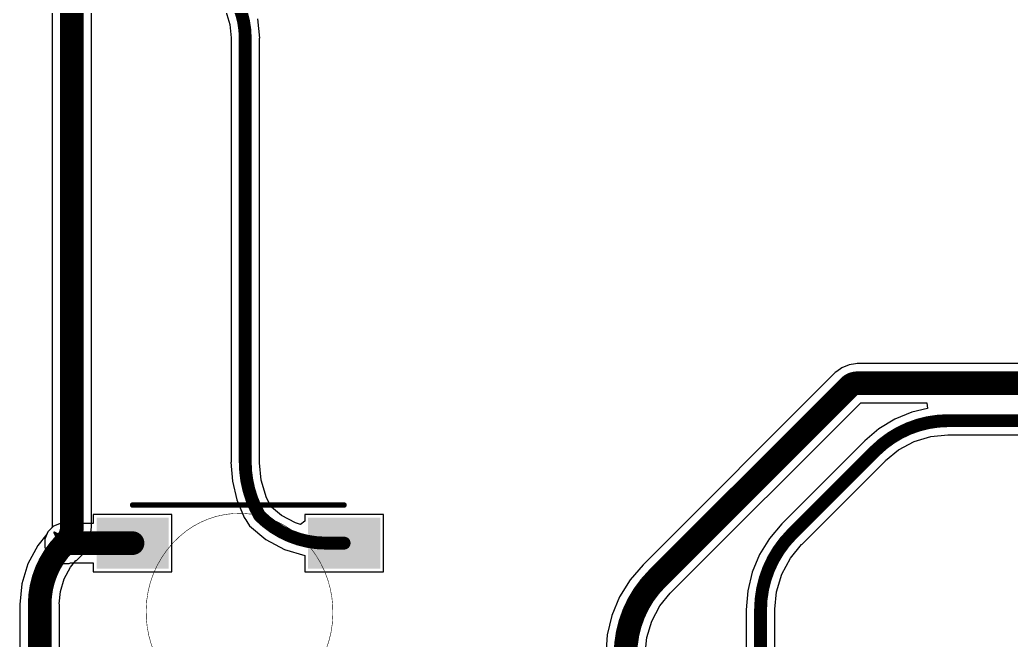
# Model space of a CAD drawing. Header units: inches. Extents: x -11 to 1110, y -7 to 455.
# Drawn here: x 360.46 to 383.89, y 203.43 to 218.09 of the extents above; entities that cross this region are included whole.
import ezdxf

# ---------------------------------------------------------------- set-up
doc = ezdxf.new("R2010")
doc.units = ezdxf.units.IN
for name, color, linetype in [('Bottom Layer', 5, 'Continuous'), ('Drill Drawing', 1, 'Continuous'), ('Mechanical 7', 56, 'Continuous'), ('Top Layer', 1, 'Continuous'), ('Top Overlay', 2, 'Continuous'), ('Top Paste', 8, 'Continuous'), ('Top Solder', 216, 'Continuous'), ('Via Holes', 16, 'Continuous')]:
    doc.layers.add(name, color=color, linetype=linetype)

msp = doc.modelspace()

# ---------------------------------------------------------------- hatches: boundary and pattern name
at = {"layer": 'Bottom Layer'}
h = msp.add_hatch(color=5, dxfattribs=at)
edge = h.paths.add_edge_path()
edge.add_arc((361.53, 205.718), 0.3, 0, 360)
at = {"layer": 'Top Layer'}
for points in [[(362.375, 206.221), (363.875, 206.221), (363.875, 205.221), (362.375, 205.221)], [(368.875, 205.221), (367.375, 205.221), (367.375, 206.221), (368.875, 206.221)]]:
    msp.add_hatch(color=1, dxfattribs=at).paths.add_polyline_path(points)
h = msp.add_hatch(color=1, dxfattribs=at)
edge = h.paths.add_edge_path()
edge.add_arc((361.53, 205.718), 0.3, 0, 360)
at = {"layer": 'Top Paste'}
for points in [[(362.375, 206.221), (363.875, 206.221), (363.875, 205.221), (362.375, 205.221)], [(368.875, 205.221), (367.375, 205.221), (367.375, 206.221), (368.875, 206.221)]]:
    msp.add_hatch(color=8, dxfattribs=at).paths.add_polyline_path(points)
at = {"layer": 'Top Solder'}
for points in [[(362.274, 206.323), (363.977, 206.323), (363.977, 205.12), (362.274, 205.12)], [(368.977, 205.12), (367.274, 205.12), (367.274, 206.323), (368.977, 206.323)]]:
    msp.add_hatch(color=216, dxfattribs=at).paths.add_polyline_path(points)
at = {"layer": 'Via Holes'}
h = msp.add_hatch(color=7, dxfattribs=at)
edge = h.paths.add_edge_path()
edge.add_arc((361.53, 205.718), 0.15, 0, 360)

# ---------------------------------------------------------------- linework, layer by layer
at = {"layer": 'Bottom Layer'}
for p, q in [((361.227, 222.662), (361.227, 206.112)), ((362.159, 206.112), (362.159, 222.662)), ((380.06, 209.94), (379.884, 209.867)), ((380.209, 209.96), (380.06, 209.94)), ((380.249, 209.968), (380.209, 209.96)), ((389.637, 209.968), (380.249, 209.968)), ((379.731, 209.753), (375.188, 205.21)), ((379.765, 209.775), (379.731, 209.753)), ((379.884, 209.867), (379.765, 209.775)), ((375.847, 204.551), (380.332, 209.035)), ((380.332, 209.035), (381.897, 209.035)), ((381.897, 209.035), (381.912, 208.908)), ((381.541, 208.819), (381.136, 208.652)), ((381.912, 208.908), (381.541, 208.819)), ((381.136, 208.652), (380.763, 208.423)), ((380.763, 208.423), (380.43, 208.139)), ((381.99, 208.243), (382.389, 208.283)), ((382.389, 208.283), (382.403, 208.28)), ((382.403, 208.28), (392.823, 208.28)), ((380.432, 208.137), (378.471, 206.176)), ((380.43, 208.139), (380.432, 208.137)), ((381.226, 207.927), (381.592, 208.123)), ((381.592, 208.123), (381.99, 208.243)), ((380.915, 207.672), (381.226, 207.927)), ((378.947, 205.7), (380.908, 207.661)), ((380.908, 207.661), (380.915, 207.672)), ((378.469, 206.178), (378.176, 205.834)), ((378.471, 206.176), (378.469, 206.178)), ((361.101, 205.932), (360.885, 205.669)), ((361.125, 205.988), (361.101, 205.932)), ((361.217, 206.081), (361.125, 205.988)), ((361.228, 206.106), (361.217, 206.081)), ((361.227, 206.112), (361.228, 206.106)), ((362.124, 205.847), (362.158, 206.109)), ((362.158, 206.109), (362.159, 206.112)), ((362.022, 205.6), (362.124, 205.847)), ((378.176, 205.834), (377.94, 205.449)), ((378.669, 205.369), (378.934, 205.692)), ((378.934, 205.692), (378.947, 205.7)), ((360.885, 205.669), (360.653, 205.234)), ((361.8, 205.313), (361.935, 205.447)), ((361.935, 205.447), (361.97, 205.533)), ((361.97, 205.533), (362.022, 205.6)), ((377.94, 205.449), (377.767, 205.032)), ((360.653, 205.234), (360.51, 204.763)), ((361.66, 205.151), (361.788, 205.308)), ((361.788, 205.308), (361.8, 205.313)), ((375.188, 205.21), (374.881, 204.852)), ((375.188, 205.21), (375.188, 205.21)), ((378.465, 204.987), (378.669, 205.369)), ((361.513, 204.878), (361.66, 205.151)), ((377.767, 205.032), (377.661, 204.593)), ((378.34, 204.573), (378.465, 204.987)), ((360.51, 204.763), (360.461, 204.272)), ((361.423, 204.581), (361.513, 204.878)), ((374.881, 204.852), (374.635, 204.449)), ((361.394, 204.285), (361.423, 204.581)), ((375.584, 204.24), (375.829, 204.539)), ((375.829, 204.539), (375.847, 204.551)), ((377.661, 204.593), (377.626, 204.142)), ((378.299, 204.157), (378.34, 204.573)), ((360.461, 204.272), (360.465, 204.272)), ((360.465, 204.272), (360.465, 188.797)), ((361.397, 204.272), (361.394, 204.285)), ((361.397, 189.14), (361.397, 204.272)), ((374.635, 204.449), (374.454, 204.014)), ((375.392, 203.88), (375.584, 204.24)), ((377.626, 204.142), (377.628, 204.142)), ((377.628, 204.142), (377.628, 196.914)), ((378.302, 204.142), (378.299, 204.157)), ((378.302, 196.914), (378.302, 204.142)), ((374.454, 204.014), (374.344, 203.555)), ((375.274, 203.49), (375.392, 203.88)), ((374.344, 203.555), (374.307, 203.084)), ((375.236, 203.106), (375.274, 203.49))]:
    msp.add_line(p, q, dxfattribs=at)
for points in [[(361.693, 206.112, 0.559, 0.559, 0), (361.693, 222.786, 0.559, 0.559, 0)], [(375.518, 204.881, 0.559, 0.559, 0), (380.06, 209.423, 0.559, 0.559, 0)], [(380.06, 209.423, 0.559, 0.559, -0.198912), (380.249, 209.501, 0.559, 0.559, 0)], [(380.249, 209.501, 0.559, 0.559, 0), (389.76, 209.501, 0.559, 0.559, 0)], [(380.67, 207.899, 0.305, 0.305, -0.198912), (382.403, 208.617, 0.305, 0.305, 0)], [(382.403, 208.617, 0.305, 0.305, 0), (392.823, 208.617, 0.305, 0.305, 0)], [(378.709, 205.938, 0.305, 0.305, 0), (380.67, 207.899, 0.305, 0.305, 0)], [(361.693, 206.112, 0.559, 0.559, -0.198912), (361.53, 205.718, 0.559, 0.559, 0)], [(360.931, 204.272, 0.559, 0.559, -0.198912), (361.53, 205.718, 0.559, 0.559, 0)], [(377.965, 204.142, 0.305, 0.305, -0.198912), (378.709, 205.938, 0.305, 0.305, 0)], [(374.774, 203.084, 0.559, 0.559, -0.198912), (375.518, 204.881, 0.559, 0.559, 0)], [(360.931, 188.673, 0.559, 0.559, 0), (360.931, 204.272, 0.559, 0.559, 0)], [(377.965, 196.575, 0.305, 0.305, 0), (377.965, 204.142, 0.305, 0.305, 0)]]:
    msp.add_lwpolyline(points, format="xyseb", dxfattribs=at)
for points in [[(379.92, 209.423, 0.279, 0.279, 1), (380.2, 209.423, 0.279, 0.279, 1)], [(379.92, 209.423, 0.279, 0.279, 1), (380.2, 209.423, 0.279, 0.279, 1)], [(380.11, 209.501, 0.279, 0.279, 1), (380.389, 209.501, 0.279, 0.279, 1)], [(380.11, 209.501, 0.279, 0.279, 1), (380.389, 209.501, 0.279, 0.279, 1)], [(382.327, 208.617, 0.152, 0.152, 1), (382.479, 208.617, 0.152, 0.152, 1)], [(382.327, 208.617, 0.152, 0.152, 1), (382.479, 208.617, 0.152, 0.152, 1)], [(380.594, 207.899, 0.152, 0.152, 1), (380.746, 207.899, 0.152, 0.152, 1)], [(380.594, 207.899, 0.152, 0.152, 1), (380.746, 207.899, 0.152, 0.152, 1)], [(361.553, 206.112, 0.279, 0.279, 1), (361.832, 206.112, 0.279, 0.279, 1)], [(361.553, 206.112, 0.279, 0.279, 1), (361.832, 206.112, 0.279, 0.279, 1)], [(361.39, 205.718, 0.279, 0.279, 1), (361.669, 205.718, 0.279, 0.279, 1)], [(361.39, 205.718, 0.279, 0.279, 1), (361.669, 205.718, 0.279, 0.279, 1)], [(378.633, 205.938, 0.152, 0.152, 1), (378.785, 205.938, 0.152, 0.152, 1)], [(378.633, 205.938, 0.152, 0.152, 1), (378.785, 205.938, 0.152, 0.152, 1)], [(375.378, 204.881, 0.279, 0.279, 1), (375.657, 204.881, 0.279, 0.279, 1)], [(375.378, 204.881, 0.279, 0.279, 1), (375.657, 204.881, 0.279, 0.279, 1)], [(360.791, 204.272, 0.279, 0.279, 1), (361.07, 204.272, 0.279, 0.279, 1)], [(360.791, 204.272, 0.279, 0.279, 1), (361.07, 204.272, 0.279, 0.279, 1)], [(377.889, 204.142, 0.152, 0.152, 1), (378.041, 204.142, 0.152, 0.152, 1)], [(377.889, 204.142, 0.152, 0.152, 1), (378.041, 204.142, 0.152, 0.152, 1)]]:
    msp.add_lwpolyline(points, format="xyseb", close=True, dxfattribs=at)
at = {"layer": 'Drill Drawing'}
for points in [[(361.276, 205.972, 0.0508, 0.0508, 0), (361.53, 205.845, 0.0508, 0.0508, 0)], [(361.276, 205.972, 0.0508, 0.0508, 0), (361.403, 205.718, 0.0508, 0.0508, 0)], [(361.53, 205.845, 0.0508, 0.0508, 0), (361.784, 205.972, 0.0508, 0.0508, 0)], [(361.657, 205.718, 0.0508, 0.0508, 0), (361.784, 205.972, 0.0508, 0.0508, 0)], [(361.276, 205.464, 0.0508, 0.0508, 0), (361.403, 205.718, 0.0508, 0.0508, 0)], [(361.657, 205.718, 0.0508, 0.0508, 0), (361.784, 205.464, 0.0508, 0.0508, 0)], [(361.276, 205.464, 0.0508, 0.0508, 0), (361.53, 205.591, 0.0508, 0.0508, 0)], [(361.53, 205.591, 0.0508, 0.0508, 0), (361.784, 205.464, 0.0508, 0.0508, 0)]]:
    msp.add_lwpolyline(points, format="xyseb", dxfattribs=at)
for points in [[(361.263, 205.972, 0.0254, 0.0254, 1), (361.288, 205.972, 0.0254, 0.0254, 1)], [(361.263, 205.972, 0.0254, 0.0254, 1), (361.288, 205.972, 0.0254, 0.0254, 1)], [(361.771, 205.972, 0.0254, 0.0254, 1), (361.796, 205.972, 0.0254, 0.0254, 1)], [(361.771, 205.972, 0.0254, 0.0254, 1), (361.796, 205.972, 0.0254, 0.0254, 1)], [(361.39, 205.718, 0.0254, 0.0254, 1), (361.415, 205.718, 0.0254, 0.0254, 1)], [(361.39, 205.718, 0.0254, 0.0254, 1), (361.415, 205.718, 0.0254, 0.0254, 1)], [(361.517, 205.845, 0.0254, 0.0254, 1), (361.542, 205.845, 0.0254, 0.0254, 1)], [(361.517, 205.845, 0.0254, 0.0254, 1), (361.542, 205.845, 0.0254, 0.0254, 1)], [(361.644, 205.718, 0.0254, 0.0254, 1), (361.669, 205.718, 0.0254, 0.0254, 1)], [(361.644, 205.718, 0.0254, 0.0254, 1), (361.669, 205.718, 0.0254, 0.0254, 1)], [(361.263, 205.464, 0.0254, 0.0254, 1), (361.288, 205.464, 0.0254, 0.0254, 1)], [(361.263, 205.464, 0.0254, 0.0254, 1), (361.288, 205.464, 0.0254, 0.0254, 1)], [(361.517, 205.591, 0.0254, 0.0254, 1), (361.542, 205.591, 0.0254, 0.0254, 1)], [(361.517, 205.591, 0.0254, 0.0254, 1), (361.542, 205.591, 0.0254, 0.0254, 1)], [(361.771, 205.464, 0.0254, 0.0254, 1), (361.796, 205.464, 0.0254, 0.0254, 1)], [(361.771, 205.464, 0.0254, 0.0254, 1), (361.796, 205.464, 0.0254, 0.0254, 1)]]:
    msp.add_lwpolyline(points, format="xyseb", close=True, dxfattribs=at)
at = {"layer": 'Mechanical 7'}
for points in [[(364.396, 206.01, 0.0127, 0.0127, -0.16749), (365.709, 206.426, 0.0127, 0.0127, 0)], [(365.709, 206.426, 0.0127, 0.0127, -0.246523), (367.466, 205.423, 0.0127, 0.0127, 0)], [(363.447, 204.152, 0.0127, 0.0127, -0.232134), (364.396, 206.01, 0.0127, 0.0127, 0)], [(367.466, 205.423, 0.0127, 0.0127, -0.152716), (367.858, 204.035, 0.0127, 0.0127, 0)], [(363.84, 202.764, 0.0127, 0.0127, -0.152846), (363.447, 204.152, 0.0127, 0.0127, 0)], [(367.858, 204.035, 0.0127, 0.0127, -0.269747), (366.652, 202.013, 0.0127, 0.0127, 0)]]:
    msp.add_lwpolyline(points, format="xyseb", dxfattribs=at)
for points in [[(365.706, 206.426, 0.00635, 0.00635, 1), (365.712, 206.426, 0.00635, 0.00635, 1)], [(365.706, 206.426, 0.00635, 0.00635, 1), (365.712, 206.426, 0.00635, 0.00635, 1)], [(364.393, 206.01, 0.00635, 0.00635, 1), (364.399, 206.01, 0.00635, 0.00635, 1)], [(364.393, 206.01, 0.00635, 0.00635, 1), (364.399, 206.01, 0.00635, 0.00635, 1)], [(367.462, 205.423, 0.00635, 0.00635, 1), (367.469, 205.423, 0.00635, 0.00635, 1)], [(367.462, 205.423, 0.00635, 0.00635, 1), (367.469, 205.423, 0.00635, 0.00635, 1)], [(363.444, 204.152, 0.00635, 0.00635, 1), (363.45, 204.152, 0.00635, 0.00635, 1)], [(363.444, 204.152, 0.00635, 0.00635, 1), (363.45, 204.152, 0.00635, 0.00635, 1)], [(367.855, 204.035, 0.00635, 0.00635, 1), (367.861, 204.035, 0.00635, 0.00635, 1)], [(367.855, 204.035, 0.00635, 0.00635, 1), (367.861, 204.035, 0.00635, 0.00635, 1)]]:
    msp.add_lwpolyline(points, format="xyseb", close=True, dxfattribs=at)
at = {"layer": 'Top Layer'}
for p, q in [((365.326, 218.296), (365.421, 217.983)), ((366.13, 217.657), (366.085, 218.115)), ((365.421, 217.983), (365.453, 217.663)), ((365.453, 217.663), (365.452, 217.657)), ((365.452, 217.657), (365.452, 207.637)), ((366.125, 207.637), (366.125, 217.657)), ((366.125, 217.657), (366.13, 217.657)), ((365.452, 207.637), (365.449, 207.637)), ((365.449, 207.637), (365.485, 207.187)), ((366.122, 207.622), (366.125, 207.637)), ((366.163, 207.206), (366.122, 207.622)), ((365.485, 207.187), (365.59, 206.747)), ((366.289, 206.792), (366.163, 207.206)), ((365.59, 206.747), (365.763, 206.33)), ((366.408, 206.569), (366.289, 206.792)), ((364.053, 206.399), (362.197, 206.399)), ((362.197, 206.399), (362.197, 206.187)), ((364.053, 205.043), (364.053, 206.399)), ((366.648, 206.372), (366.408, 206.569)), ((369.053, 206.399), (367.197, 206.399)), ((367.197, 206.399), (367.197, 206.237)), ((369.053, 205.043), (369.053, 206.399)), ((361.435, 206.196), (361.259, 206.123)), ((361.625, 206.196), (361.435, 206.196)), ((361.645, 206.187), (361.625, 206.196)), ((362.197, 206.187), (361.645, 206.187)), ((365.763, 206.33), (365.815, 206.245)), ((365.815, 206.245), (365.816, 206.241)), ((365.816, 206.241), (365.824, 206.229)), ((365.824, 206.229), (365.885, 206.128)), ((366.973, 206.198), (366.648, 206.372)), ((367.095, 206.161), (366.973, 206.198)), ((367.197, 206.237), (367.095, 206.161)), ((361.125, 205.988), (361.052, 205.813)), ((361.259, 206.123), (361.125, 205.988)), ((365.885, 206.128), (365.885, 206.128)), ((365.885, 206.128), (366.272, 205.81)), ((361.052, 205.813), (361.052, 205.623)), ((366.272, 205.81), (366.714, 205.573)), ((361.052, 205.623), (361.125, 205.447)), ((361.125, 205.447), (361.259, 205.313)), ((366.714, 205.573), (367.194, 205.428)), ((361.259, 205.313), (361.435, 205.24)), ((361.435, 205.24), (361.625, 205.24)), ((361.625, 205.24), (361.661, 205.255)), ((361.661, 205.255), (362.197, 205.255)), ((362.197, 205.255), (362.197, 205.043)), ((367.194, 205.428), (367.197, 205.428)), ((367.197, 205.428), (367.197, 205.043)), ((362.197, 205.043), (364.053, 205.043)), ((367.197, 205.043), (369.053, 205.043))]:
    msp.add_line(p, q, dxfattribs=at)
for points in [[(365.201, 219.075, 0.305, 0.305, -0.198912), (365.788, 217.657, 0.305, 0.305, 0)], [(365.788, 207.637, 0.305, 0.305, 0), (365.788, 217.657, 0.305, 0.305, 0)], [(366.127, 206.37, 0.305, 0.305, -0.131304), (365.788, 207.637, 0.305, 0.305, 0)], [(367.693, 205.721, 0.305, 0.305, -0.198912), (366.127, 206.37, 0.305, 0.305, 0)], [(361.53, 205.721, 0.559, 0.559, 0), (363.125, 205.721, 0.559, 0.559, 0)], [(367.693, 205.721, 0.305, 0.305, 0), (368.125, 205.721, 0.305, 0.305, 0)]]:
    msp.add_lwpolyline(points, format="xyseb", dxfattribs=at)
for points in [[(365.712, 217.657, 0.152, 0.152, 1), (365.865, 217.657, 0.152, 0.152, 1)], [(365.712, 217.657, 0.152, 0.152, 1), (365.865, 217.657, 0.152, 0.152, 1)], [(365.712, 207.637, 0.152, 0.152, 1), (365.865, 207.637, 0.152, 0.152, 1)], [(365.712, 207.637, 0.152, 0.152, 1), (365.865, 207.637, 0.152, 0.152, 1)], [(366.051, 206.37, 0.152, 0.152, 1), (366.203, 206.37, 0.152, 0.152, 1)], [(366.051, 206.37, 0.152, 0.152, 1), (366.203, 206.37, 0.152, 0.152, 1)], [(361.39, 205.721, 0.279, 0.279, 1), (361.669, 205.721, 0.279, 0.279, 1)], [(362.985, 205.721, 0.279, 0.279, 1), (363.265, 205.721, 0.279, 0.279, 1)], [(367.617, 205.721, 0.152, 0.152, 1), (367.769, 205.721, 0.152, 0.152, 1)], [(367.617, 205.721, 0.152, 0.152, 1), (367.769, 205.721, 0.152, 0.152, 1)], [(368.049, 205.721, 0.152, 0.152, 1), (368.201, 205.721, 0.152, 0.152, 1)]]:
    msp.add_lwpolyline(points, format="xyseb", close=True, dxfattribs=at)
at = {"layer": 'Top Overlay'}
for points in [[(363.125, 206.622, 0.127, 0.127, 0), (368.125, 206.622, 0.127, 0.127, 0)], [(362.069, 205.875, 0.254, 0.254, 0), (362.196, 205.748, 0.254, 0.254, 0)], [(362.069, 205.621, 0.254, 0.254, 0), (362.069, 205.875, 0.254, 0.254, 0)], [(362.069, 205.621, 0.254, 0.254, 0), (362.196, 205.748, 0.254, 0.254, 0)]]:
    msp.add_lwpolyline(points, format="xyseb", dxfattribs=at)
for points in [[(363.093, 206.622, 0.0635, 0.0635, 1), (363.157, 206.622, 0.0635, 0.0635, 1)], [(368.093, 206.622, 0.0635, 0.0635, 1), (368.157, 206.622, 0.0635, 0.0635, 1)], [(362.006, 205.875, 0.127, 0.127, 1), (362.133, 205.875, 0.127, 0.127, 1)], [(362.006, 205.875, 0.127, 0.127, 1), (362.133, 205.875, 0.127, 0.127, 1)], [(362.006, 205.621, 0.127, 0.127, 1), (362.133, 205.621, 0.127, 0.127, 1)], [(362.006, 205.621, 0.127, 0.127, 1), (362.133, 205.621, 0.127, 0.127, 1)], [(362.133, 205.748, 0.127, 0.127, 1), (362.26, 205.748, 0.127, 0.127, 1)], [(362.133, 205.748, 0.127, 0.127, 1), (362.26, 205.748, 0.127, 0.127, 1)]]:
    msp.add_lwpolyline(points, format="xyseb", close=True, dxfattribs=at)

doc.saveas('drawing.dxf')
